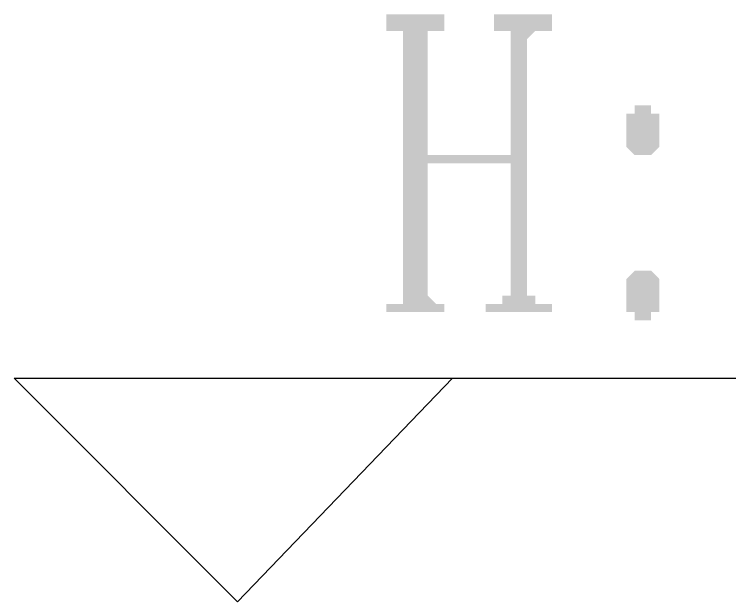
# Model space of a CAD drawing. Header units: inches. Extents: x 11 to 286, y 6 to 196.
# Drawn here: x 106.99 to 110.652, y 153.599 to 156.605 of the extents above; entities that cross this region are included whole.
import ezdxf

# ---------------------------------------------------------------- set-up
doc = ezdxf.new("R2010")
doc.units = ezdxf.units.IN
doc.header["$MEASUREMENT"] = 0
doc.layers.add('PDF_几何图形', color=7, linetype='Continuous')
doc.layers.add('PDF_实体填充', color=7, linetype='Continuous', true_color=0xffffff)

msp = doc.modelspace()

# ---------------------------------------------------------------- hatches: boundary and pattern name
at = {"layer": 'PDF_实体填充', "transparency": 33554559}
msp.add_hatch(color=7, dxfattribs=at).paths.add_polyline_path([(109.6151, 155.2081), (109.6151, 155.1658), (109.6574, 155.1658), (109.6574, 155.1234), (109.6998, 155.1234), (109.7421, 155.1234), (109.7421, 155.0811), (109.4034, 155.0811), (109.4034, 155.1234), (109.4458, 155.1234), (109.4881, 155.1234), (109.4881, 155.1658), (109.5304, 155.1658), (109.5304, 155.2081), (109.5304, 155.8431), (109.1071, 155.8431), (109.1071, 155.2081), (109.1071, 155.1658), (109.1494, 155.1234), (109.1918, 155.1234), (109.1918, 155.0811), (108.8954, 155.0811), (108.8954, 155.1234), (108.9378, 155.1234), (108.9801, 155.1234), (108.9801, 155.1658), (108.9801, 155.2081), (108.9801, 156.4781), (108.9801, 156.5204), (108.9378, 156.5204), (108.8954, 156.5204), (108.8954, 156.6051), (109.1918, 156.6051), (109.1918, 156.5204), (109.1494, 156.5204), (109.1071, 156.5204), (109.1071, 156.4781), (109.1071, 155.8854), (109.5304, 155.8854), (109.5304, 156.4781), (109.5304, 156.5204), (109.4881, 156.5204), (109.4458, 156.5204), (109.4458, 156.6051), (109.7421, 156.6051), (109.7421, 156.5204), (109.6998, 156.5204), (109.6574, 156.5204), (109.6151, 156.4781)], flags=0)
h = msp.add_hatch(color=7, dxfattribs=at)
h.paths.add_polyline_path([(110.2924, 156.0124), (110.2924, 155.9701), (110.2924, 155.9701), (110.2924, 155.9278), (110.2924, 155.9278), (110.2924, 155.9278), (110.2501, 155.8854), (110.2501, 155.8854), (110.2501, 155.8854), (110.2078, 155.8854), (110.2078, 155.8854), (110.2078, 155.8854), (110.1654, 155.8854), (110.1654, 155.8854), (110.1231, 155.9278), (110.1231, 155.9278), (110.1231, 155.9278), (110.1231, 155.9701), (110.1231, 155.9701), (110.1231, 156.0124), (110.1231, 156.0124), (110.1231, 156.0124), (110.1231, 156.0548), (110.1231, 156.0548), (110.1231, 156.0971), (110.1231, 156.0971), (110.1654, 156.0971), (110.1654, 156.1394), (110.1654, 156.1394), (110.2078, 156.1394), (110.2078, 156.1394), (110.2078, 156.1394), (110.2501, 156.1394), (110.2501, 156.0971), (110.2924, 156.0971), (110.2924, 156.0971), (110.2924, 156.0971), (110.2924, 156.0548), (110.2924, 156.0548), (110.2924, 156.0124), (110.2924, 156.0124), (110.2924, 156.0124)], flags=0)
h.paths.add_polyline_path([(110.2924, 155.1658), (110.2924, 155.1658), (110.2924, 155.1234), (110.2924, 155.1234), (110.2924, 155.0811), (110.2924, 155.0811), (110.2501, 155.0811), (110.2501, 155.0811), (110.2501, 155.0388), (110.2078, 155.0388), (110.2078, 155.0388), (110.2078, 155.0388), (110.1654, 155.0388), (110.1654, 155.0811), (110.1231, 155.0811), (110.1231, 155.0811), (110.1231, 155.1234), (110.1231, 155.1234), (110.1231, 155.1234), (110.1231, 155.1658), (110.1231, 155.1658), (110.1231, 155.2081), (110.1231, 155.2081), (110.1231, 155.2504), (110.1231, 155.2504), (110.1231, 155.2504), (110.1654, 155.2928), (110.1654, 155.2928), (110.1654, 155.2928), (110.2078, 155.2928), (110.2078, 155.2928), (110.2078, 155.2928), (110.2501, 155.2928), (110.2501, 155.2928), (110.2924, 155.2504), (110.2924, 155.2504), (110.2924, 155.2504), (110.2924, 155.2081), (110.2924, 155.2081), (110.2924, 155.1658), (110.2924, 155.1658), (110.2924, 155.1658), (110.2924, 155.1658)], flags=0)

# ---------------------------------------------------------------- linework, layer by layer
at = {"layer": 'PDF_几何图形'}
msp.add_lwpolyline([(109.2341, 154.7424), (108.1334, 153.5994), (106.9904, 154.7424), (116.4308, 154.7424)], dxfattribs=at)

doc.saveas('drawing.dxf')
